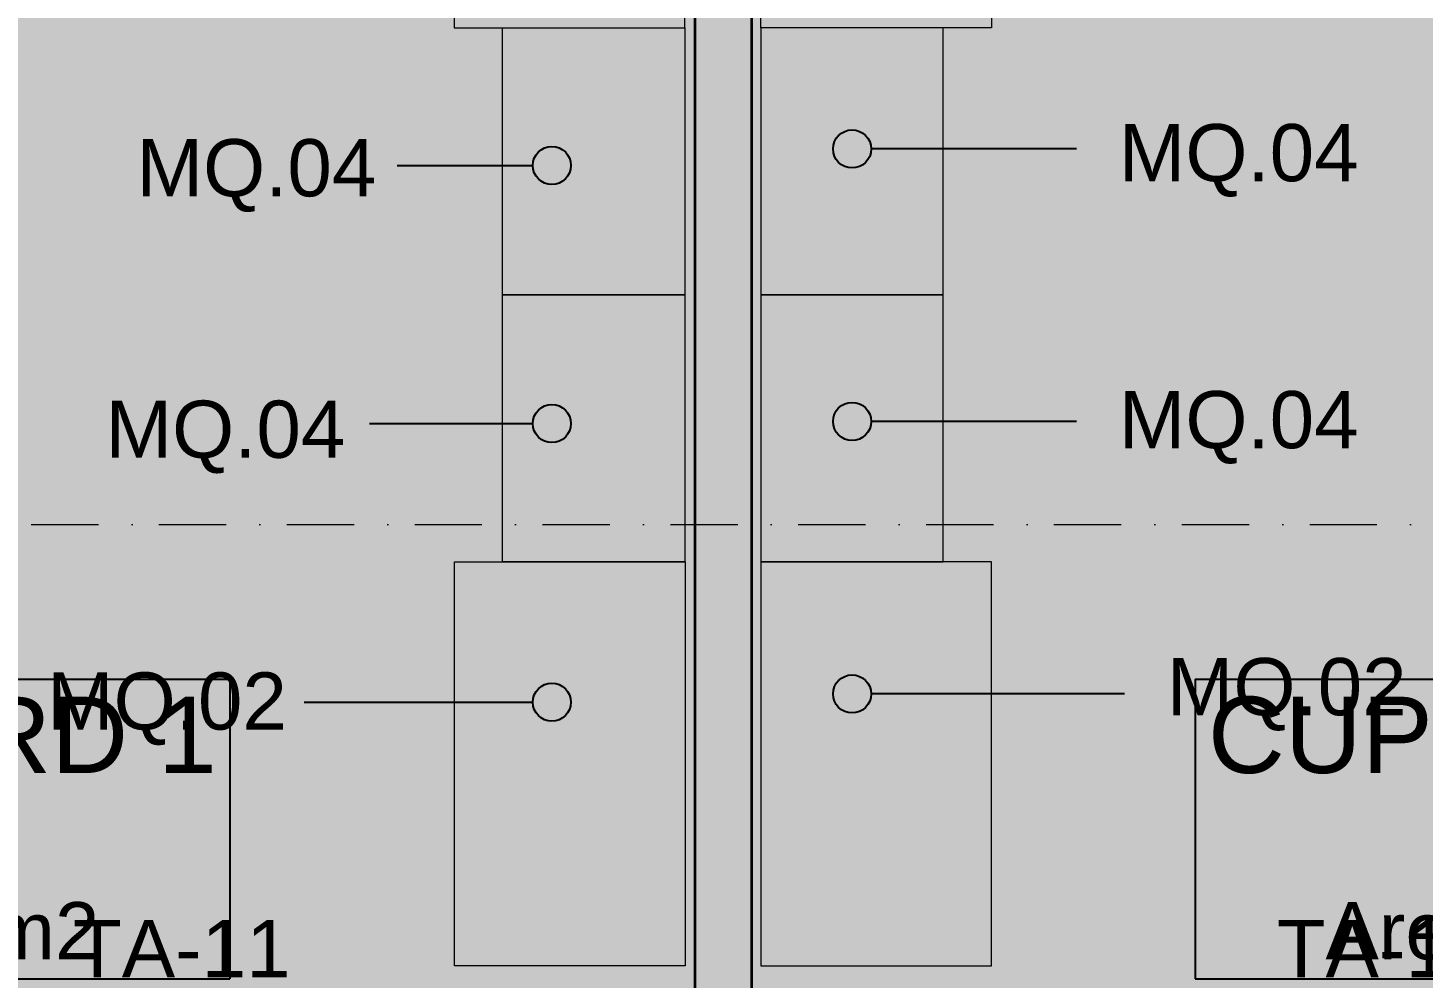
# Model space of a CAD drawing. Header units: millimetres. Extents: x -14278 to 101222, y -22378 to 34603.
# Drawn here: x 82138 to 85796, y 9713 to 12205 of the extents above; entities that cross this region are included whole.
import ezdxf
from ezdxf.enums import TextEntityAlignment as Align

# ---------------------------------------------------------------- set-up
doc = ezdxf.new("R2010")
doc.units = ezdxf.units.MM
doc.header["$MEASUREMENT"] = 0
doc.linetypes.add('Dot & Dashed', pattern=[335.138881, 176.388884, -88.194442, 0, -70.555556])
for name, color, linetype in [('A-Zz_20_10_90-T_TextFFEInternal', 7, 'Continuous'), ('NewA-Ee_25_10-M_WallsInternal', 7, 'Continuous'), ('NewA-Ee_30_40-M_Floors', 7, 'Continuous'), ('NewA-Ee_40_20-M_GeneralFFAndEInternalMovable', 7, 'Continuous'), ('NewA-SL-M_SpacesInternal', 7, 'Continuous'), ('NewA-Ss_30_25-M_CeilingAndSoffitSystems', 7, 'Continuous'), ('NewA-Zz_20_10_90-T_TextFFEInternal', 7, 'Continuous'), ('NewA-Zz_35_40_80-M_GridStructural', 7, 'Continuous'), ('NewA-Zz_50_90_00-M_GrossInternal', 7, 'Continuous')]:
    doc.layers.add(name, color=color, linetype=linetype)
doc.styles.add('GENERATED_STYLE_1', font='')
doc.styles.get('GENERATED_STYLE_1').set_extended_font_data('Arial')

# ---------------------------------------------------------------- blocks, each defined once
blk = doc.blocks.new('Slab_29_2', base_point=(91916.9, 4903.2))
at = {"layer": 'NewA-Ee_30_40-M_Floors', "linetype": 'Continuous', "lineweight": 13}
blk.add_hatch(color=254, dxfattribs=at).paths.add_polyline_path([(91916.9, 4903.2), (91916.9, 11200.4), (94366.6, 11200.4), (94366.6, 13452.5), (59817.2, 13452.5), (59817.2, 4903.2)])
blk = doc.blocks.new('BEDROOM_211_34_2', base_point=(81542.2, 12917.8))
at = {"layer": 'NewA-SL-M_SpacesInternal', "color": 253, "linetype": 'Continuous', "lineweight": 13}
blk.add_line((83886, 9650.4), (83886, 13452.5), dxfattribs=at)
at = {"layer": 'NewA-SL-M_SpacesInternal', "color": 5, "lineweight": 70, "style": 'GENERATED_STYLE_1'}
for tag, height, p in [('ROOM_NAME', 200, (81542.2, 13225.6)), ('ROOM_NUMBER', 150, (81542.2, 12922.8)), ('adj_text', 150, (81542.2, 12687.1))]:
    blk.add_attdef(tag, text='', height=height, dxfattribs=at).set_placement(p, align=Align.TOP_CENTER)
blk = doc.blocks.new('BEDROOM_213_35_2', base_point=(86322.7, 12917.8))
at = {"layer": 'NewA-SL-M_SpacesInternal', "color": 253, "linetype": 'Continuous', "lineweight": 13}
blk.add_line((84036, 13452.5), (84036, 9650.4), dxfattribs=at)
at = {"layer": 'NewA-SL-M_SpacesInternal', "color": 5, "lineweight": 70, "style": 'GENERATED_STYLE_1'}
for tag, height, p in [('ROOM_NAME', 200, (86322.7, 13225.6)), ('ROOM_NUMBER', 150, (86322.7, 12922.8)), ('adj_text', 150, (86322.7, 12687.1))]:
    blk.add_attdef(tag, text='', height=height, dxfattribs=at).set_placement(p, align=Align.TOP_CENTER)
blk = doc.blocks.new('CUPBOARD 1_211B_54_2', base_point=(81725.2, 10143.2))
at = {"layer": 'NewA-SL-M_SpacesInternal', "linetype": 'Continuous'}
for p, q in [((80783.6, 10496.8), (80783.6, 10182.5)), ((80783.6, 10496.8), (82666.9, 10496.8)), ((82666.9, 10496.8), (82666.9, 10182.5)), ((80783.6, 10182.5), (80783.6, 9946.8)), ((82666.9, 10182.5), (82666.9, 9946.8)), ((80783.6, 9946.8), (80783.6, 9711.1)), ((82666.9, 9946.8), (82666.9, 9711.1)), ((80783.6, 9711.1), (82666.9, 9711.1))]:
    blk.add_line(p, q, dxfattribs=at)
at = {"layer": 'NewA-SL-M_SpacesInternal', "color": 253, "linetype": 'Continuous', "lineweight": 13}
for p, q in [((83886, 9325.4), (83184.9, 9325.4)), ((83184.9, 9325.4), (83184.9, 7433.7)), ((83886, 7433.7), (83886, 9325.4)), ((83184.9, 7433.7), (83886, 7433.7))]:
    blk.add_line(p, q, dxfattribs=at)
at = {"layer": 'NewA-SL-M_SpacesInternal', "color": 5, "lineweight": 70, "style": 'GENERATED_STYLE_1'}
for tag, height, p in [('ROOM_NAME', 200, (81725.2, 10451.1)), ('ROOM_NUMBER', 150, (81725.2, 10148.2)), ('adj_text', 150, (81725.2, 9912.5))]:
    blk.add_attdef(tag, text='', height=height, dxfattribs=at).set_placement(p, align=Align.TOP_CENTER)
blk = doc.blocks.new('CUPBOARD 1_213B_55_2', base_point=(86139.7, 10143.2))
at = {"layer": 'NewA-SL-M_SpacesInternal', "linetype": 'Continuous'}
for p, q in [((85198.1, 10496.8), (85198.1, 10182.5)), ((85198.1, 10496.8), (87081.4, 10496.8)), ((87081.4, 10496.8), (87081.4, 10182.5)), ((85198.1, 10182.5), (85198.1, 9946.8)), ((87081.4, 10182.5), (87081.4, 9946.8)), ((85198.1, 9946.8), (85198.1, 9711.1)), ((87081.4, 9946.8), (87081.4, 9711.1)), ((85198.1, 9711.1), (87081.4, 9711.1))]:
    blk.add_line(p, q, dxfattribs=at)
at = {"layer": 'NewA-SL-M_SpacesInternal', "color": 253, "linetype": 'Continuous', "lineweight": 13}
for p, q in [((84036, 9324.1), (84036, 7433.7)), ((84737.5, 9324.1), (84036, 9324.1)), ((84737.5, 7433.7), (84737.5, 9324.1)), ((84036, 7433.7), (84737.5, 7433.7))]:
    blk.add_line(p, q, dxfattribs=at)
at = {"layer": 'NewA-SL-M_SpacesInternal', "color": 5, "lineweight": 70, "style": 'GENERATED_STYLE_1'}
for tag, height, p in [('ROOM_NAME', 200, (86139.7, 10451.1)), ('ROOM_NUMBER', 150, (86139.7, 10148.2)), ('adj_text', 150, (86139.7, 9912.5))]:
    blk.add_attdef(tag, text='', height=height, dxfattribs=at).set_placement(p, align=Align.TOP_CENTER)
blk = doc.blocks.new('Slab_43_2', base_point=(80055.9, 13452.5))
at = {"layer": 'NewA-Ss_30_25-M_CeilingAndSoffitSystems', "linetype": 'Continuous', "lineweight": 0}
blk.add_hatch(color=255, dxfattribs=at).paths.add_polyline_path([(80055.9, 13452.5), (80055.9, 9650.4), (81828.5, 9650.4), (81828.5, 6498.1), (83059.9, 6498.1), (83059.9, 9650.4), (83886, 9650.4), (83886, 13452.5)])
at = {"layer": 'NewA-Ss_30_25-M_CeilingAndSoffitSystems', "color": 6, "linetype": 'Continuous', "lineweight": 13, "flags": 128}
blk.add_lwpolyline([(80055.9, 13452.5), (80055.9, 9650.4), (81828.5, 9650.4), (81828.5, 6498.1), (83059.9, 6498.1), (83059.9, 9650.4), (83886, 9650.4), (83886, 13452.5)], close=True, dxfattribs=at)
blk = doc.blocks.new('Slab_44_2', base_point=(84036, 13452.5))
at = {"layer": 'NewA-Ss_30_25-M_CeilingAndSoffitSystems', "linetype": 'Continuous', "lineweight": 0}
blk.add_hatch(color=255, dxfattribs=at).paths.add_polyline_path([(84036, 13452.5), (84036, 9449.1), (84862.5, 9449.1), (84862.5, 6498.1), (86096.3, 6498.1), (86096.3, 9449.1), (87863.9, 9449.1), (87863.9, 13452.5)])
at = {"layer": 'NewA-Ss_30_25-M_CeilingAndSoffitSystems', "color": 6, "linetype": 'Continuous', "lineweight": 13, "flags": 128}
blk.add_lwpolyline([(84036, 13452.5), (84036, 9449.1), (84862.5, 9449.1), (84862.5, 6498.1), (86096.3, 6498.1), (86096.3, 9449.1), (87863.9, 9449.1), (87863.9, 13452.5)], close=True, dxfattribs=at)
blk = doc.blocks.new('Wall_80_2', base_point=(83886, 13452.5))
at = {"layer": 'NewA-Ee_25_10-M_WallsInternal', "color": 92, "linetype": 'Continuous', "lineweight": 35, "flags": 128}
for points in [[(83886, 13452.5), (83886, 9650.4)], [(84036, 13452.5), (83886, 13452.5)], [(84036, 9650.4), (84036, 13452.5)], [(83886, 9325.4), (83886, 7433.7)], [(84036, 7433.7), (84036, 9325.4)], [(83886, 7308.7), (83886, 6498.1)], [(84036, 6498.1), (84036, 7308.7)]]:
    blk.add_lwpolyline(points, dxfattribs=at)
blk = doc.blocks.new('Standard grid marker_2')
at = {"layer": 'NewA-Zz_35_40_80-M_GridStructural', "color": 6, "linetype": 'Dot & Dashed', "lineweight": 13}
blk.add_line((1000, 0), (40175.6, 0), dxfattribs=at)
at = {"layer": 'NewA-Zz_35_40_80-M_GridStructural', "style": 'GENERATED_STYLE_1'}
blk.add_attdef('AC_MarkerText_1', text='', height=250, dxfattribs=at).set_placement((41425.6, 14.3), align=Align.MIDDLE_CENTER)
blk = doc.blocks.new('Office Desk Rect 19')
at = {"layer": 'NewA-Ee_40_20-M_GeneralFFAndEInternalMovable', "color": 1, "linetype": 'Continuous', "lineweight": 18}
for p, q in [((1058.8625, 604.8375), (0, 604.8375)), ((0, 604.8375), (0, 0)), ((1058.8625, 0), (1058.8625, 604.8375)), ((0, 0), (1058.8625, 0))]:
    blk.add_line(p, q, dxfattribs=at)
blk = doc.blocks.new('Wardrobe 19')
at = {"layer": 'NewA-Ee_40_20-M_GeneralFFAndEInternalMovable', "color": 1, "linetype": 'Continuous', "lineweight": 18}
for p, q in [((1059.4, 604.8), (0, 604.8)), ((0, 604.8), (0, 0)), ((1059.4, 0), (1059.4, 604.8)), ((0, 0), (1059.4, 0))]:
    blk.add_line(p, q, dxfattribs=at)
blk = doc.blocks.new('Credenza 19_2')
at = {"layer": 'NewA-Ee_40_20-M_GeneralFFAndEInternalMovable', "color": 1, "linetype": 'Continuous', "lineweight": 18}
for p, q in [((700, 478.4), (0, 478.4)), ((0, 478.4), (0, 0)), ((700, 0), (700, 478.4)), ((0, 0), (700, 0))]:
    blk.add_line(p, q, dxfattribs=at)
blk = doc.blocks.new('Line_85_2', base_point=(84887.3, 11887.4))
at = {"layer": 'NewA-Zz_20_10_90-T_TextFFEInternal', "linetype": 'Continuous'}
blk.add_hatch(color=256, dxfattribs=at).paths.add_polyline_path([(84348.7, 11887.4), (84344.9, 11906.5), (84334, 11922.7), (84317.8, 11933.6), (84298.7, 11937.4), (84279.5, 11933.6), (84263.3, 11922.7), (84252.5, 11906.5), (84248.7, 11887.4), (84252.5, 11868.2), (84263.3, 11852), (84279.5, 11841.2), (84298.7, 11837.4), (84317.8, 11841.2), (84334, 11852), (84344.9, 11868.2)])
blk.add_line((84887.3, 11887.4), (84348.7, 11887.4), dxfattribs=at)
blk.add_circle((84298.7, 11887.4), 50, dxfattribs=at)
blk = doc.blocks.new('Line_86_2', base_point=(84887.3, 11172.9))
at = {"layer": 'NewA-Zz_20_10_90-T_TextFFEInternal', "linetype": 'Continuous'}
blk.add_hatch(color=256, dxfattribs=at).paths.add_polyline_path([(84348.7, 11172.9), (84344.9, 11192.1), (84334, 11208.3), (84317.8, 11219.1), (84298.7, 11222.9), (84279.5, 11219.1), (84263.3, 11208.3), (84252.5, 11192.1), (84248.7, 11172.9), (84252.5, 11153.8), (84263.3, 11137.6), (84279.5, 11126.7), (84298.7, 11122.9), (84317.8, 11126.7), (84334, 11137.6), (84344.9, 11153.8)])
blk.add_line((84887.3, 11172.9), (84348.7, 11172.9), dxfattribs=at)
blk.add_circle((84298.7, 11172.9), 50, dxfattribs=at)
blk = doc.blocks.new('Line_87_2', base_point=(85013.2, 10458.5))
at = {"layer": 'NewA-Zz_20_10_90-T_TextFFEInternal', "linetype": 'Continuous'}
blk.add_hatch(color=256, dxfattribs=at).paths.add_polyline_path([(84348.7, 10458.5), (84344.9, 10477.6), (84334, 10493.9), (84317.8, 10504.7), (84298.7, 10508.5), (84279.5, 10504.7), (84263.3, 10493.9), (84252.5, 10477.6), (84248.7, 10458.5), (84252.5, 10439.4), (84263.3, 10423.2), (84279.5, 10412.3), (84298.7, 10408.5), (84317.8, 10412.3), (84334, 10423.2), (84344.9, 10439.4)])
blk.add_line((85013.2, 10458.5), (84348.7, 10458.5), dxfattribs=at)
blk.add_circle((84298.7, 10458.5), 50, dxfattribs=at)
blk = doc.blocks.new('Line_116_2', base_point=(83105.5, 11844))
at = {"layer": 'NewA-Zz_20_10_90-T_TextFFEInternal', "linetype": 'Continuous'}
blk.add_hatch(color=256, dxfattribs=at).paths.add_polyline_path([(83561.4, 11844), (83557.6, 11863.1), (83546.8, 11879.3), (83530.6, 11890.2), (83511.4, 11894), (83492.3, 11890.2), (83476.1, 11879.3), (83465.3, 11863.1), (83461.4, 11844), (83465.3, 11824.9), (83476.1, 11808.6), (83492.3, 11797.8), (83511.4, 11794), (83530.6, 11797.8), (83546.8, 11808.6), (83557.6, 11824.9)])
blk.add_line((83105.5, 11844), (83461.4, 11844), dxfattribs=at)
blk.add_circle((83511.4, 11844), 50, dxfattribs=at)
blk = doc.blocks.new('Line_117_2', base_point=(83033.4, 11167.4))
at = {"layer": 'NewA-Zz_20_10_90-T_TextFFEInternal', "linetype": 'Continuous'}
blk.add_hatch(color=256, dxfattribs=at).paths.add_polyline_path([(83561.4, 11167.4), (83557.6, 11186.6), (83546.8, 11202.8), (83530.6, 11213.6), (83511.4, 11217.4), (83492.3, 11213.6), (83476.1, 11202.8), (83465.3, 11186.6), (83461.4, 11167.4), (83465.3, 11148.3), (83476.1, 11132.1), (83492.3, 11121.2), (83511.4, 11117.4), (83530.6, 11121.2), (83546.8, 11132.1), (83557.6, 11148.3)])
blk.add_line((83033.4, 11167.4), (83461.4, 11167.4), dxfattribs=at)
blk.add_circle((83511.4, 11167.4), 50, dxfattribs=at)
blk = doc.blocks.new('Line_118_2', base_point=(82862, 10436.8))
at = {"layer": 'NewA-Zz_20_10_90-T_TextFFEInternal', "linetype": 'Continuous'}
blk.add_hatch(color=256, dxfattribs=at).paths.add_polyline_path([(83561.4, 10436.8), (83557.6, 10455.9), (83546.8, 10472.1), (83530.6, 10483), (83511.4, 10486.8), (83492.3, 10483), (83476.1, 10472.1), (83465.3, 10455.9), (83461.4, 10436.8), (83465.3, 10417.6), (83476.1, 10401.4), (83492.3, 10390.6), (83511.4, 10386.8), (83530.6, 10390.6), (83546.8, 10401.4), (83557.6, 10417.6)])
blk.add_line((82862, 10436.8), (83461.4, 10436.8), dxfattribs=at)
blk.add_circle((83511.4, 10436.8), 50, dxfattribs=at)
blk = doc.blocks.new('Label_183_2', base_point=(85013.2, 10636.9))
at = {"layer": 'A-Zz_20_10_90-T_TextFFEInternal', "insert": (85438.2, 10552.6), "char_height": 150, "attachment_point": 2, "style": 'GENERATED_STYLE_1'}
blk.add_mtext('\\fArial|b0|i0|c0|p34;MQ.02\\fArial|b0|i0|c0|p34;\\fArial|b0|i0|c0|p34;\\fArial|b0|i0|c0|p34;\\fArial|b0|i0|c0|p34;\\fArial|b0|i0|c0|p34;\\fArial|b0|i0|c0|p34;\\fArial|b0|i0|c0|p34;\\fArial|b0|i0|c0|p34;\\fArial|b0|i0|c0|p34;\\fArial|b0|i0|c0|p34;\\fArial|b0|i0|c0|p34;\\fArial|b0|i0|c0|p34;\\fArial|b0|i0|c0|p34;\\fArial|b0|i0|c0|p34;\\fArial|b0|i0|c0|p34;\\fArial|b0|i0|c0|p34;\\fArial|b0|i0|c0|p34;\\fArial|b0|i0|c0|p34;\\fArial|b0|i0|c0|p34;\\fArial|b0|i0|c0|p34;\\fArial|b0|i0|c0|p34;\\fArial|b0|i0|c0|p34;\\fArial|b0|i0|c0|p34;\\fArial|b0|i0|c0|p34;\\fArial|b0|i0|c0|p34;\\fArial|b0|i0|c0|p34;\\fArial|b0|i0|c0|p34;\\fArial|b0|i0|c0|p34;\\fArial|b0|i0|c0|p34;}', dxfattribs=at)
blk = doc.blocks.new('Label_184_2', base_point=(84887.3, 11336.9))
at = {"layer": 'A-Zz_20_10_90-T_TextFFEInternal', "insert": (85312.3, 11252.6), "char_height": 150, "attachment_point": 2, "style": 'GENERATED_STYLE_1'}
blk.add_mtext('\\fArial|b0|i0|c0|p34;MQ.04\\fArial|b0|i0|c0|p34;\\fArial|b0|i0|c0|p34;\\fArial|b0|i0|c0|p34;\\fArial|b0|i0|c0|p34;\\fArial|b0|i0|c0|p34;\\fArial|b0|i0|c0|p34;\\fArial|b0|i0|c0|p34;\\fArial|b0|i0|c0|p34;\\fArial|b0|i0|c0|p34;\\fArial|b0|i0|c0|p34;\\fArial|b0|i0|c0|p34;\\fArial|b0|i0|c0|p34;\\fArial|b0|i0|c0|p34;\\fArial|b0|i0|c0|p34;\\fArial|b0|i0|c0|p34;\\fArial|b0|i0|c0|p34;\\fArial|b0|i0|c0|p34;\\fArial|b0|i0|c0|p34;\\fArial|b0|i0|c0|p34;\\fArial|b0|i0|c0|p34;\\fArial|b0|i0|c0|p34;\\fArial|b0|i0|c0|p34;\\fArial|b0|i0|c0|p34;\\fArial|b0|i0|c0|p34;\\fArial|b0|i0|c0|p34;\\fArial|b0|i0|c0|p34;\\fArial|b0|i0|c0|p34;\\fArial|b0|i0|c0|p34;\\fArial|b0|i0|c0|p34;}', dxfattribs=at)
blk = doc.blocks.new('Label_185_2', base_point=(84887.3, 12036.9))
at = {"layer": 'A-Zz_20_10_90-T_TextFFEInternal', "insert": (85312.3, 11952.6), "char_height": 150, "attachment_point": 2, "style": 'GENERATED_STYLE_1'}
blk.add_mtext('\\fArial|b0|i0|c0|p34;MQ.04\\fArial|b0|i0|c0|p34;\\fArial|b0|i0|c0|p34;\\fArial|b0|i0|c0|p34;\\fArial|b0|i0|c0|p34;\\fArial|b0|i0|c0|p34;\\fArial|b0|i0|c0|p34;\\fArial|b0|i0|c0|p34;\\fArial|b0|i0|c0|p34;\\fArial|b0|i0|c0|p34;\\fArial|b0|i0|c0|p34;\\fArial|b0|i0|c0|p34;\\fArial|b0|i0|c0|p34;\\fArial|b0|i0|c0|p34;\\fArial|b0|i0|c0|p34;\\fArial|b0|i0|c0|p34;\\fArial|b0|i0|c0|p34;\\fArial|b0|i0|c0|p34;\\fArial|b0|i0|c0|p34;\\fArial|b0|i0|c0|p34;\\fArial|b0|i0|c0|p34;\\fArial|b0|i0|c0|p34;\\fArial|b0|i0|c0|p34;\\fArial|b0|i0|c0|p34;\\fArial|b0|i0|c0|p34;\\fArial|b0|i0|c0|p34;\\fArial|b0|i0|c0|p34;\\fArial|b0|i0|c0|p34;\\fArial|b0|i0|c0|p34;\\fArial|b0|i0|c0|p34;}', dxfattribs=at)
blk = doc.blocks.new('Label_208_2', base_point=(82311.7, 11997.3))
at = {"layer": 'A-Zz_20_10_90-T_TextFFEInternal', "insert": (82736.7, 11913), "char_height": 150, "attachment_point": 2, "style": 'GENERATED_STYLE_1'}
blk.add_mtext('\\fArial|b0|i0|c0|p34;MQ.04\\fArial|b0|i0|c0|p34;\\fArial|b0|i0|c0|p34;\\fArial|b0|i0|c0|p34;\\fArial|b0|i0|c0|p34;\\fArial|b0|i0|c0|p34;\\fArial|b0|i0|c0|p34;\\fArial|b0|i0|c0|p34;\\fArial|b0|i0|c0|p34;\\fArial|b0|i0|c0|p34;\\fArial|b0|i0|c0|p34;\\fArial|b0|i0|c0|p34;\\fArial|b0|i0|c0|p34;\\fArial|b0|i0|c0|p34;\\fArial|b0|i0|c0|p34;\\fArial|b0|i0|c0|p34;\\fArial|b0|i0|c0|p34;\\fArial|b0|i0|c0|p34;\\fArial|b0|i0|c0|p34;\\fArial|b0|i0|c0|p34;\\fArial|b0|i0|c0|p34;\\fArial|b0|i0|c0|p34;\\fArial|b0|i0|c0|p34;\\fArial|b0|i0|c0|p34;\\fArial|b0|i0|c0|p34;\\fArial|b0|i0|c0|p34;\\fArial|b0|i0|c0|p34;\\fArial|b0|i0|c0|p34;\\fArial|b0|i0|c0|p34;\\fArial|b0|i0|c0|p34;}', dxfattribs=at)
blk = doc.blocks.new('Label_209_2', base_point=(82230.5, 11311.8))
at = {"layer": 'A-Zz_20_10_90-T_TextFFEInternal', "insert": (82655.5, 11227.5), "char_height": 150, "attachment_point": 2, "style": 'GENERATED_STYLE_1'}
blk.add_mtext('\\fArial|b0|i0|c0|p34;MQ.04\\fArial|b0|i0|c0|p34;\\fArial|b0|i0|c0|p34;\\fArial|b0|i0|c0|p34;\\fArial|b0|i0|c0|p34;\\fArial|b0|i0|c0|p34;\\fArial|b0|i0|c0|p34;\\fArial|b0|i0|c0|p34;\\fArial|b0|i0|c0|p34;\\fArial|b0|i0|c0|p34;\\fArial|b0|i0|c0|p34;\\fArial|b0|i0|c0|p34;\\fArial|b0|i0|c0|p34;\\fArial|b0|i0|c0|p34;\\fArial|b0|i0|c0|p34;\\fArial|b0|i0|c0|p34;\\fArial|b0|i0|c0|p34;\\fArial|b0|i0|c0|p34;\\fArial|b0|i0|c0|p34;\\fArial|b0|i0|c0|p34;\\fArial|b0|i0|c0|p34;\\fArial|b0|i0|c0|p34;\\fArial|b0|i0|c0|p34;\\fArial|b0|i0|c0|p34;\\fArial|b0|i0|c0|p34;\\fArial|b0|i0|c0|p34;\\fArial|b0|i0|c0|p34;\\fArial|b0|i0|c0|p34;\\fArial|b0|i0|c0|p34;\\fArial|b0|i0|c0|p34;}', dxfattribs=at)
blk = doc.blocks.new('Label_210_2', base_point=(82077.2, 10599.1))
at = {"layer": 'A-Zz_20_10_90-T_TextFFEInternal', "insert": (82502.2, 10514.9), "char_height": 150, "attachment_point": 2, "style": 'GENERATED_STYLE_1'}
blk.add_mtext('\\fArial|b0|i0|c0|p34;MQ.02\\fArial|b0|i0|c0|p34;\\fArial|b0|i0|c0|p34;\\fArial|b0|i0|c0|p34;\\fArial|b0|i0|c0|p34;\\fArial|b0|i0|c0|p34;\\fArial|b0|i0|c0|p34;\\fArial|b0|i0|c0|p34;\\fArial|b0|i0|c0|p34;\\fArial|b0|i0|c0|p34;\\fArial|b0|i0|c0|p34;\\fArial|b0|i0|c0|p34;\\fArial|b0|i0|c0|p34;\\fArial|b0|i0|c0|p34;\\fArial|b0|i0|c0|p34;\\fArial|b0|i0|c0|p34;\\fArial|b0|i0|c0|p34;\\fArial|b0|i0|c0|p34;\\fArial|b0|i0|c0|p34;\\fArial|b0|i0|c0|p34;\\fArial|b0|i0|c0|p34;\\fArial|b0|i0|c0|p34;\\fArial|b0|i0|c0|p34;\\fArial|b0|i0|c0|p34;\\fArial|b0|i0|c0|p34;\\fArial|b0|i0|c0|p34;\\fArial|b0|i0|c0|p34;\\fArial|b0|i0|c0|p34;\\fArial|b0|i0|c0|p34;\\fArial|b0|i0|c0|p34;}', dxfattribs=at)
blk = doc.blocks.new('Label_241_2', base_point=(85272.4, 9950))
at = {"layer": 'A-Zz_20_10_90-T_TextFFEInternal', "insert": (85697.4, 9865.7), "char_height": 150, "attachment_point": 2, "style": 'GENERATED_STYLE_1'}
blk.add_mtext('\\fArial|b0|i0|c0|p34;TA-11\\fArial|b0|i0|c0|p34;\\fArial|b0|i0|c0|p34;\\fArial|b0|i0|c0|p34;\\fArial|b0|i0|c0|p34;\\fArial|b0|i0|c0|p34;\\fArial|b0|i0|c0|p34;\\fArial|b0|i0|c0|p34;\\fArial|b0|i0|c0|p34;\\fArial|b0|i0|c0|p34;\\fArial|b0|i0|c0|p34;\\fArial|b0|i0|c0|p34;\\fArial|b0|i0|c0|p34;\\fArial|b0|i0|c0|p34;\\fArial|b0|i0|c0|p34;\\fArial|b0|i0|c0|p34;\\fArial|b0|i0|c0|p34;\\fArial|b0|i0|c0|p34;\\fArial|b0|i0|c0|p34;\\fArial|b0|i0|c0|p34;\\fArial|b0|i0|c0|p34;\\fArial|b0|i0|c0|p34;\\fArial|b0|i0|c0|p34;\\fArial|b0|i0|c0|p34;\\fArial|b0|i0|c0|p34;\\fArial|b0|i0|c0|p34;\\fArial|b0|i0|c0|p34;\\fArial|b0|i0|c0|p34;\\fArial|b0|i0|c0|p34;\\fArial|b0|i0|c0|p34;}', dxfattribs=at)
blk = doc.blocks.new('Label_252_2', base_point=(82116.1, 9950))
at = {"layer": 'A-Zz_20_10_90-T_TextFFEInternal', "insert": (82541.1, 9865.7), "char_height": 150, "attachment_point": 2, "style": 'GENERATED_STYLE_1'}
blk.add_mtext('\\fArial|b0|i0|c0|p34;TA-11\\fArial|b0|i0|c0|p34;\\fArial|b0|i0|c0|p34;\\fArial|b0|i0|c0|p34;\\fArial|b0|i0|c0|p34;\\fArial|b0|i0|c0|p34;\\fArial|b0|i0|c0|p34;\\fArial|b0|i0|c0|p34;\\fArial|b0|i0|c0|p34;\\fArial|b0|i0|c0|p34;\\fArial|b0|i0|c0|p34;\\fArial|b0|i0|c0|p34;\\fArial|b0|i0|c0|p34;\\fArial|b0|i0|c0|p34;\\fArial|b0|i0|c0|p34;\\fArial|b0|i0|c0|p34;\\fArial|b0|i0|c0|p34;\\fArial|b0|i0|c0|p34;\\fArial|b0|i0|c0|p34;\\fArial|b0|i0|c0|p34;\\fArial|b0|i0|c0|p34;\\fArial|b0|i0|c0|p34;\\fArial|b0|i0|c0|p34;\\fArial|b0|i0|c0|p34;\\fArial|b0|i0|c0|p34;\\fArial|b0|i0|c0|p34;\\fArial|b0|i0|c0|p34;\\fArial|b0|i0|c0|p34;\\fArial|b0|i0|c0|p34;\\fArial|b0|i0|c0|p34;}', dxfattribs=at)

msp = doc.modelspace()

# ---------------------------------------------------------------- hatches: boundary and pattern name
at = {"layer": 'NewA-Zz_50_90_00-M_GrossInternal', "linetype": 'Continuous', "lineweight": 140}
msp.add_hatch(color=1, dxfattribs=at).paths.add_polyline_path([(59817.2, 13452.5), (94366.6, 13452.5), (94366.6, 5053.1), (65166.6, 5053.1), (65166.6, 503.1), (61717.2, 503.1), (61717.2, 5053.1), (59817.2, 5053.1)])

# ---------------------------------------------------------------- block references
at = {"layer": 'A-Zz_20_10_90-T_TextFFEInternal', "color": 6, "linetype": 'Continuous', "lineweight": 13}
for name, p in [('Label_185_2', (84887.3, 12036.9)), ('Label_208_2', (82311.7, 11997.3)), ('Label_184_2', (84887.3, 11336.9)), ('Label_209_2', (82230.5, 11311.8)), ('Label_183_2', (85013.2, 10636.9)), ('Label_210_2', (82077.2, 10599.1)), ('Label_252_2', (82116.1, 9950)), ('Label_241_2', (85272.4, 9950))]:
    msp.add_blockref(name, p, dxfattribs=at)
at = {"layer": 'NewA-Ee_25_10-M_WallsInternal', "color": 92, "lineweight": 35}
msp.add_blockref('Wall_80_2', (83886, 13452.5), dxfattribs=at)
at = {"layer": 'NewA-Ee_30_40-M_Floors', "color": 6, "linetype": 'Continuous', "lineweight": 13}
msp.add_blockref('Slab_29_2', (91916.9, 4903.2), dxfattribs=at)
at = {"layer": 'NewA-Ee_40_20-M_GeneralFFAndEInternalMovable', "color": 6, "linetype": 'Continuous', "lineweight": 13, "zscale": 1000}
for name, p, rotation in [('Office Desk Rect 19', (83255.5, 13263.6), 270), ('Credenza 19_2', (84537.8, 11504.7), 90), ('Credenza 19_2', (84537.8, 10804.7), 90), ('Wardrobe 19', (84663.8, 9745.3), 90)]:
    msp.add_blockref(name, p, dxfattribs=dict(at, rotation=rotation))
at = {"layer": 'NewA-Ee_40_20-M_GeneralFFAndEInternalMovable', "color": 6, "linetype": 'Continuous', "lineweight": 13, "xscale": -1, "zscale": 1000}
for name, p, rotation in [('Office Desk Rect 19', (84664.3, 13263.6), 90), ('Credenza 19_2', (83382, 11504.7), 270), ('Credenza 19_2', (83382, 10804.7), 270), ('Wardrobe 19', (83256.1, 9745.3), 270)]:
    msp.add_blockref(name, p, dxfattribs=dict(at, rotation=rotation))
at = {"layer": 'NewA-SL-M_SpacesInternal', "linetype": 'Continuous'}
for name, p in [('BEDROOM_211_34_2', (81542.2, 12917.8)), ('BEDROOM_213_35_2', (86322.7, 12917.8))]:
    msp.add_blockref(name, p, dxfattribs=at)
for name, p, values in [('CUPBOARD 1_211B_54_2', (81725.2, 10143.2), {'ROOM_NAME': 'CUPBOARD 1', 'ROOM_NUMBER': '211B', 'adj_text': 'Area: 1.3 m2'}), ('CUPBOARD 1_213B_55_2', (86139.7, 10143.2), {'ROOM_NAME': 'CUPBOARD 1', 'ROOM_NUMBER': '213B', 'adj_text': 'Area: 1.3 m2'})]:
    msp.add_blockref(name, p, dxfattribs=at).add_auto_attribs(values)
at = {"layer": 'NewA-Ss_30_25-M_CeilingAndSoffitSystems', "color": 6, "linetype": 'Continuous', "lineweight": 13}
for name, p in [('Slab_43_2', (80055.9, 13452.5)), ('Slab_44_2', (84036, 13452.5))]:
    msp.add_blockref(name, p, dxfattribs=at)
at = {"layer": 'NewA-Zz_20_10_90-T_TextFFEInternal', "linetype": 'Continuous'}
for name, p in [('Line_85_2', (84887.3, 11887.4)), ('Line_116_2', (83105.5, 11844)), ('Line_117_2', (83033.4, 11167.4)), ('Line_86_2', (84887.3, 11172.9)), ('Line_87_2', (85013.2, 10458.5)), ('Line_118_2', (82862, 10436.8))]:
    msp.add_blockref(name, p, dxfattribs=at)
at = {"layer": 'NewA-Zz_35_40_80-M_GridStructural', "color": 1, "linetype": 'Continuous', "lineweight": 18, "zscale": 1000}
msp.add_blockref('Standard grid marker_2', (58014.6, 10902.8), dxfattribs=at)

doc.saveas('drawing.dxf')
